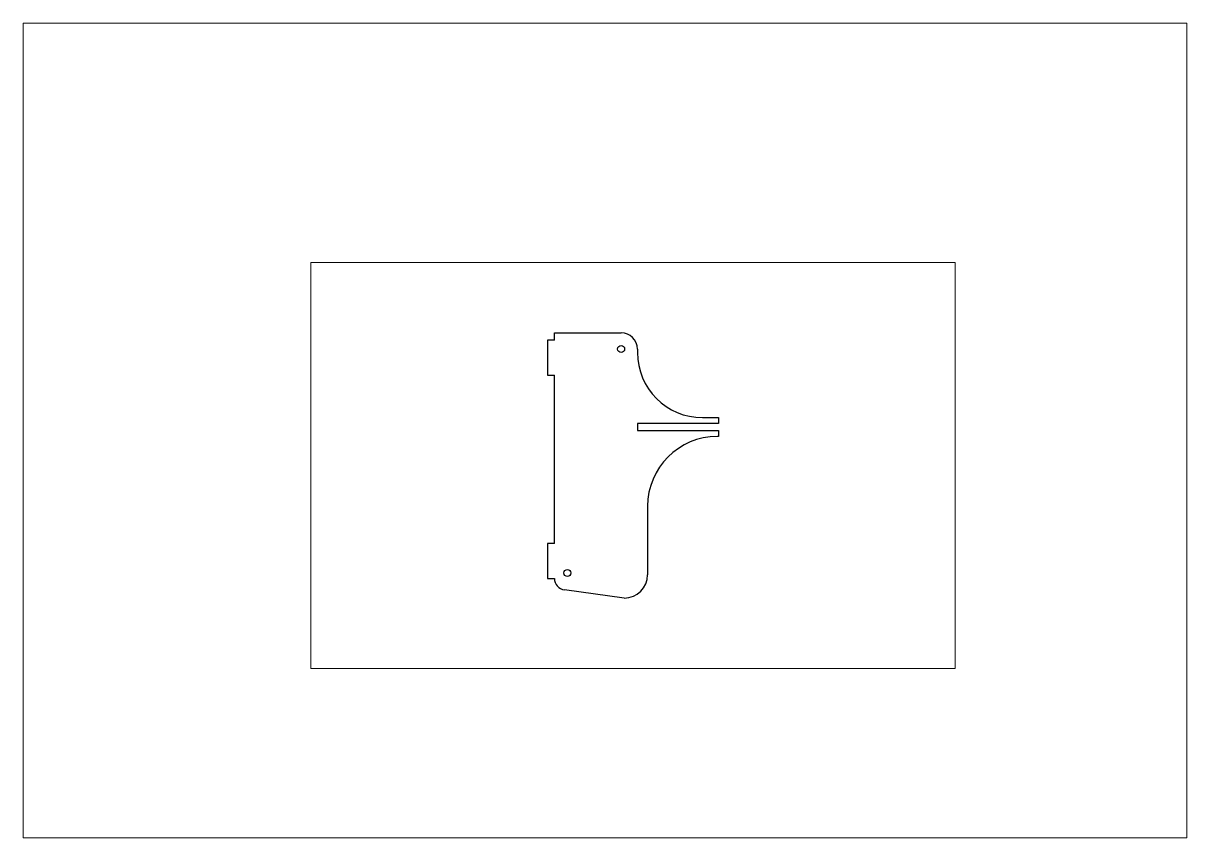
# Paper-space layout 'Layout1' of a CAD drawing. Extents: x 0 to 500, y 0 to 350.
# The model-space entities are those that its viewports show. They can reach past a viewport. Long polylines and large blocks are cut down to what shows.
import ezdxf

# ---------------------------------------------------------------- set-up
doc = ezdxf.new("R2010")
doc.units = 0
doc.header["$MEASUREMENT"] = 0
doc.linetypes.add('HIDDEN', pattern=[4.5, 1.5, -1.5, 1.5])

msp = doc.modelspace()

# ---------------------------------------------------------------- linework, layer by layer
at = {"color": 7, "linetype": 'Continuous'}
for p, q in [((228.26474, 213.83143), (228.26474, 217.01902)), ((228.26474, 217.01902), (256.93754, 217.01902)), ((228.26474, 213.83143), (225.26474, 213.83143)), ((225.26474, 213.83143), (225.26474, 198.83143)), ((263.93754, 210.01902), (263.93754, 208.51947)), ((225.26474, 198.83143), (228.26474, 198.83143)), ((228.26474, 126.46804), (228.26474, 198.83143)), ((291.93754, 180.51947), (298.80386, 180.51947)), ((298.80386, 180.51947), (298.80386, 177.96891)), ((263.93754, 177.96891), (263.93754, 174.96891)), ((298.80386, 177.96891), (263.93754, 177.96891)), ((263.93754, 174.96891), (298.80386, 174.96891)), ((298.80386, 174.96891), (298.80386, 172.44456)), ((268.29686, 142.44456), (268.29686, 113.00198)), ((228.26474, 126.46804), (225.26474, 126.46804)), ((225.26474, 126.46804), (225.26474, 111.46804)), ((225.26474, 111.46804), (228.26474, 111.46804)), ((258.29686, 103.00198), (232.58797, 106.51405))]:
    msp.add_line(p, q, dxfattribs=at)
at = {"color": 7, "linetype": 'HIDDEN'}
msp.add_line((298.80386, 172.44456), (298.29686, 172.44456), dxfattribs=at)
at = {"color": 7, "linetype": 'Continuous'}
for centre in [(256.93754, 210.01902), (233.82742, 113.77255)]:
    msp.add_circle(centre, 1.5, dxfattribs=at)
for centre, radius, start, end in [((256.93754, 210.01902), 7, 0, 90), ((291.93754, 208.51947), 28, 180, 270), ((298.29686, 142.44456), 30, 90, 180), ((233.26474, 111.46804), 5, 180, 262.22102), ((258.29686, 113.00198), 10, 270, 0)]:
    msp.add_arc(centre, radius, start, end, dxfattribs=at)

psp = doc.layouts.get("Layout1")

# ---------------------------------------------------------------- viewports
at = {"layer": '0', "color": 3, "linetype": 'Continuous'}
psp.add_viewport(center=(250, 175), size=(500, 350), view_center_point=(250, 175), view_height=350, dxfattribs=at)
psp.add_viewport(center=(262.03429, 160.0105), size=(276.80449, 174.50718), view_center_point=(262.03429, 160.0105), view_height=174.50718, status=3, dxfattribs=at)

doc.saveas('drawing.dxf')
